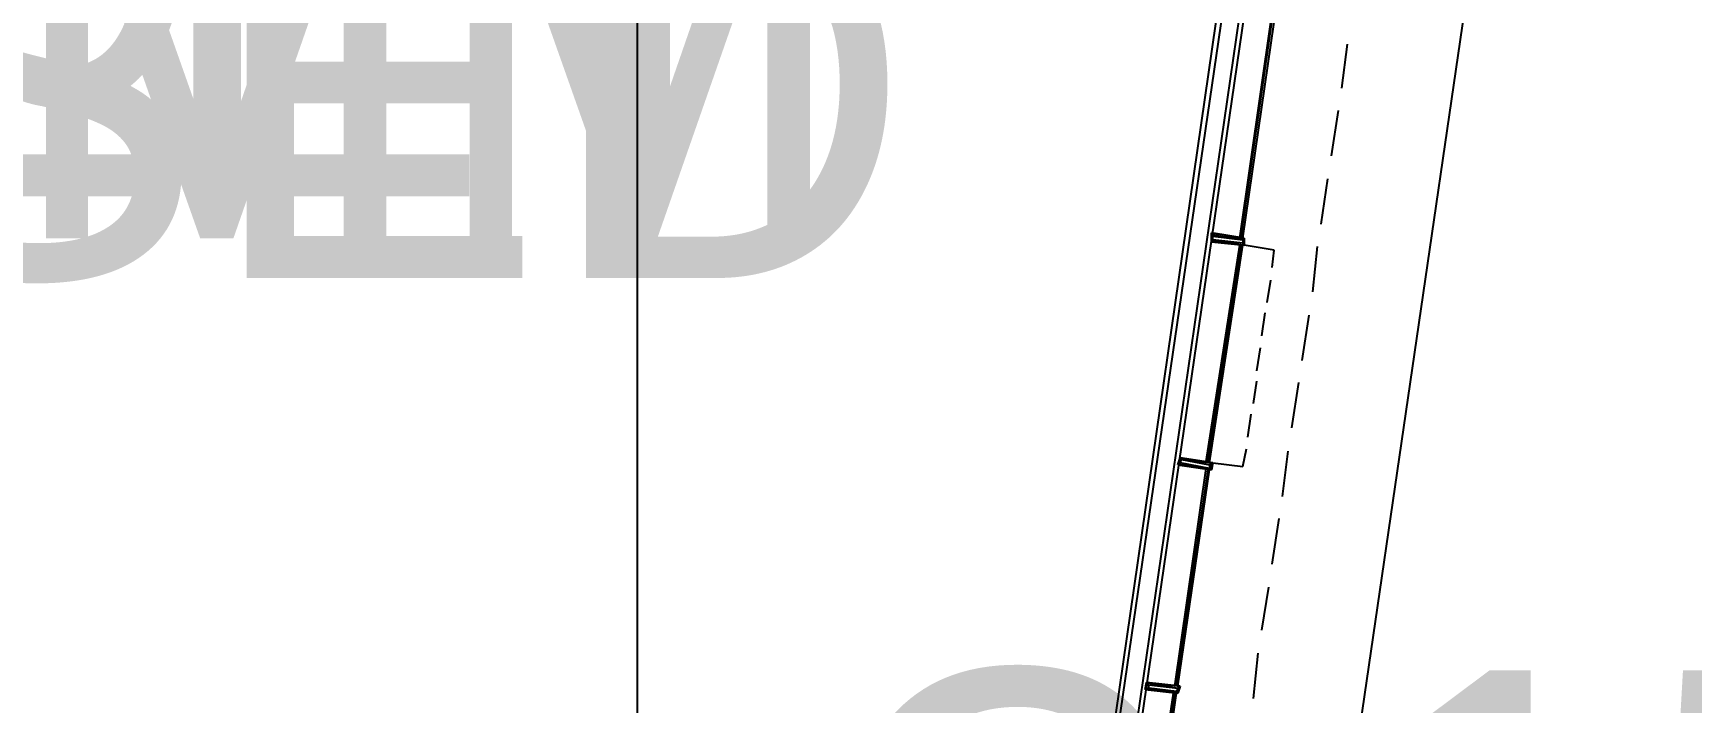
# Model space of a CAD drawing. Header units: feet. Extents: x -4 to 240, y -9 to 130.
# Drawn here: x 135.24 to 165.57, y 46.81 to 59.06 of the extents above; entities that cross this region are included whole.
import ezdxf

# ---------------------------------------------------------------- set-up
doc = ezdxf.new("R2010")
doc.units = ezdxf.units.FT
doc.layers.add('TEXT', color=3, linetype='Continuous')
doc.layers.add('WALLS', color=7, linetype='Continuous')

msp = doc.modelspace()

# ---------------------------------------------------------------- linework, layer by layer
at = {"layer": 'WALLS'}
for p, q in [((169.097, 112.089), (155.917, 21.882)), ((159.107, 71.26), (152, 22.456)), ((146.284, 62.775), (146.284, 41.531)), ((154.488, 42.271), (157.167, 60.67)), ((154.424, 42.36), (157.065, 60.606)), ((154.807, 42.233), (157.486, 60.644)), ((157.869, 59.305), (157.295, 55.311)), ((157.321, 55.311), (157.895, 59.305)), ((157.359, 55.311), (157.933, 59.266)), ((159.171, 58.054), (159.273, 58.858)), ((158.979, 56.817), (159.107, 57.646)), ((158.788, 55.566), (158.915, 56.396)), ((156.81, 55.349), (156.785, 55.413)), ((156.785, 55.413), (156.785, 55.247)), ((157.384, 55.311), (156.785, 55.413)), ((156.785, 55.247), (156.785, 55.413)), ((156.785, 55.413), (157.384, 55.311)), ((156.81, 55.349), (156.785, 55.413)), ((156.785, 55.285), (156.81, 55.375)), ((157.359, 55.183), (156.785, 55.285)), ((156.81, 55.285), (156.785, 55.247)), ((156.785, 55.247), (157.384, 55.183)), ((157.384, 55.183), (156.785, 55.247)), ((156.785, 55.247), (156.785, 55.247)), ((156.81, 55.375), (157.384, 55.285)), ((156.81, 55.285), (156.81, 55.349)), ((156.81, 55.349), (157.359, 55.285)), ((156.81, 55.285), (156.81, 55.349)), ((156.81, 55.349), (157.359, 55.285)), ((157.359, 55.222), (156.81, 55.285)), ((157.359, 55.222), (156.81, 55.285)), ((157.359, 55.285), (157.384, 55.311)), ((157.384, 55.285), (157.359, 55.183)), ((157.359, 55.285), (157.359, 55.222)), ((157.359, 55.285), (157.359, 55.222)), ((157.359, 55.285), (157.359, 55.285)), ((157.359, 55.222), (157.384, 55.183)), ((157.384, 55.183), (157.384, 55.311)), ((157.384, 55.311), (157.384, 55.183)), ((157.295, 55.183), (156.683, 51.228)), ((156.721, 51.228), (157.321, 55.183)), ((156.746, 51.203), (157.359, 55.183)), ((157.359, 55.183), (157.295, 55.183)), ((157.359, 55.183), (157.359, 55.183)), ((157.933, 55.094), (157.384, 55.183)), ((157.895, 54.775), (157.933, 55.094)), ((158.635, 54.329), (158.724, 55.158)), ((157.805, 54.137), (157.869, 54.545)), ((157.703, 53.525), (157.767, 53.946)), ((158.443, 53.078), (158.571, 53.907)), ((157.614, 52.887), (157.678, 53.308)), ((157.55, 52.287), (157.614, 52.695)), ((158.252, 51.841), (158.38, 52.67)), ((157.448, 51.675), (157.512, 52.096)), ((156.211, 51.292), (156.172, 51.164)), ((156.172, 51.164), (156.211, 51.292)), ((156.236, 51.266), (156.211, 51.292)), ((156.81, 51.203), (156.211, 51.292)), ((156.211, 51.292), (156.81, 51.203)), ((156.211, 51.164), (156.211, 51.266)), ((156.211, 51.266), (156.785, 51.203)), ((156.211, 51.203), (156.236, 51.266)), ((156.211, 51.203), (156.236, 51.266)), ((156.211, 51.266), (156.211, 51.266)), ((156.236, 51.266), (156.746, 51.164)), ((156.236, 51.266), (156.746, 51.164)), ((157.359, 51.139), (157.423, 51.458)), ((158.086, 50.59), (158.188, 51.419)), ((156.683, 51.1), (156.108, 47.12)), ((156.147, 47.12), (156.721, 51.075)), ((156.211, 51.203), (156.172, 51.164)), ((156.172, 51.164), (156.785, 51.075)), ((156.785, 51.075), (156.172, 51.164)), ((156.172, 51.164), (156.172, 51.164)), ((156.172, 47.12), (156.746, 51.075)), ((156.746, 51.1), (156.211, 51.203)), ((156.746, 51.1), (156.211, 51.203)), ((156.746, 51.1), (156.211, 51.164)), ((156.746, 51.075), (156.683, 51.1)), ((156.785, 51.203), (156.746, 51.1)), ((156.746, 51.164), (156.81, 51.203)), ((156.746, 51.164), (156.81, 51.203)), ((156.746, 51.164), (156.746, 51.1)), ((156.746, 51.164), (156.746, 51.1)), ((156.746, 51.1), (156.785, 51.075)), ((156.746, 51.075), (156.746, 51.075)), ((156.785, 51.075), (156.81, 51.203)), ((156.81, 51.203), (156.785, 51.075)), ((156.81, 51.203), (157.359, 51.139)), ((157.895, 49.352), (158.022, 50.182)), ((157.703, 48.14), (157.831, 48.931)), ((157.55, 46.89), (157.64, 47.719)), ((155.598, 47.183), (155.573, 47.056)), ((155.573, 47.056), (155.598, 47.183)), ((155.636, 47.081), (155.573, 47.056)), ((155.636, 47.081), (155.573, 47.056)), ((155.573, 47.056), (156.172, 46.992)), ((156.172, 46.992), (155.573, 47.056)), ((155.598, 47.081), (155.598, 47.183)), ((155.598, 47.183), (156.172, 47.081)), ((155.636, 47.145), (155.598, 47.183)), ((156.211, 47.12), (155.598, 47.183)), ((155.598, 47.183), (156.211, 47.12)), ((155.598, 47.145), (155.598, 47.145)), ((156.172, 46.992), (155.598, 47.081)), ((155.636, 47.081), (155.636, 47.145)), ((155.636, 47.145), (156.172, 47.081)), ((155.636, 47.081), (155.636, 47.145)), ((155.636, 47.145), (156.172, 47.081)), ((156.147, 47.018), (155.636, 47.081)), ((156.147, 47.018), (155.636, 47.081)), ((156.172, 47.081), (156.147, 47.018)), ((156.172, 47.081), (156.147, 47.018)), ((156.147, 47.018), (156.172, 46.992)), ((156.172, 46.992), (156.211, 47.12)), ((156.172, 47.081), (156.211, 47.12)), ((156.211, 47.12), (156.172, 46.992)), ((156.172, 47.081), (156.172, 46.992)), ((156.172, 47.081), (156.172, 47.081)), ((156.083, 46.992), (155.509, 43.037)), ((155.534, 42.998), (156.108, 46.992)), ((155.573, 42.998), (156.147, 46.992)), ((156.147, 46.992), (156.083, 46.992)), ((156.147, 46.992), (156.147, 46.992))]:
    msp.add_line(p, q, dxfattribs=at)

# ---------------------------------------------------------------- texts
at = {"layer": 'TEXT'}
for s, height, p in [('1220', 7.1196, (117.257, 57.799)), ('TOILET', 6.9589, (116.721, 56.077)), ('150 MM ', 6.9589, (116.593, 55.311)), ('RAISED', 6.9589, (116.657, 54.584)), ('C-15', 6.9589, (149.64, 40.447))]:
    msp.add_text(s, height=height, dxfattribs=at).set_placement(p)

doc.saveas('drawing.dxf')
